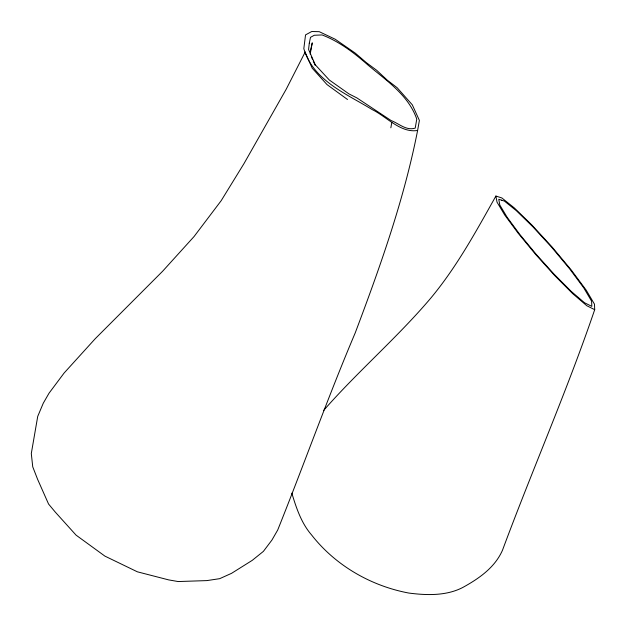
<?xml version="1.0" encoding="UTF-8"?>
<svg xmlns="http://www.w3.org/2000/svg" width="626" height="626" viewBox="0 0 626 626"><rect width="100%" height="100%" fill="white"/><g stroke="black" fill="none" stroke-linecap="round" stroke-linejoin="round"><path stroke-width="0.94" d="M417.612 130.458L419.389 120.419L412.315 104.839L397.15 87.726L387.408 80.277L376.719 70.323L366.39 62.678L355.286 53.147L335.2 39.235L319.252 31.683L311.756 31.511L305.535 34.892L303.821 48.664C313.227 80.707 346.288 93.626 372.267 109.644C386.375 116.413 400.53 133.299 417.612 130.458C403.973 199.929 380.115 266.879 355.185 332.977C327.601 397.964 303.993 464.515 277.709 530.011L271.95 540.027L263.389 551.381L252.223 560.372L231.542 573.338L219.687 578.667L206.877 580.599L178.113 581.546L168.582 579.872L137.384 571.82L104.894 556.107L76.059 535.128L55.268 512.084L48.562 504.04L37.615 479.336L32.74 466.824L31.3 453.545L37.724 416.384L43.264 403.222L49.024 393.206L64.095 373.041L95.238 338.705L162.588 271.277L194.037 236.565L221.174 200.696L243.991 163.597L286.27 89.119L305.253 51.88M390.851 127.814L391.79 122.453M310.183 54.141L312.257 42.842L310.246 51.864M323.642 410.429C357.681 371.508 397.166 337.758 430.641 298.289C456.667 267.083 476.089 231.338 495.902 196.055L501.88 197.965L514.439 208.035L532.014 225.157L552.03 246.934L571.123 269.822L586.179 290.112L594.489 304.189L594.7 309.674C566.984 390.992 532.358 469.719 502.482 550.246C494.814 567.633 478.945 578.557 462.841 587.438C446.471 595.991 426.619 595.389 408.786 593.049C370.827 585.92 335.325 565.427 311.498 534.847C301.396 523.242 296.168 507.655 291.841 493.139M594.7 309.674L586.812 305.738L572.587 293.547L554.573 275.448L535.465 254.234L518.14 233.208L504.767 215.086L497.005 202.128L495.902 196.055M347.516 99.503L326.991 84.573L312.194 68.171L305.378 52.787M311.318 56.692L312.444 59.243M313.203 60.941L315.089 65.198M309.299 43.139L308.571 49.501L315.316 64.838L329.331 80.026L348.948 93.892L356.922 97.93L391.156 120.575C399.059 123.565 406.188 130.944 415.218 128.127L416.767 119.089C408.614 95.348 386.461 80.574 368.041 65.104C354.261 52.96 339.402 41.559 322.085 34.946L314.307 35.259L310.488 37.341L309.299 43.139M501.708 200.21L498.765 199.271L499.806 205.015L507.162 217.285L519.815 234.445L536.208 254.336L554.19 274.29L571.147 291.325L584.496 302.749L591.828 306.364L591.593 301.153L583.745 287.874L569.574 268.765L551.608 247.215L532.812 226.745L516.254 210.61L504.415 201.095L501.708 200.21"/></g></svg>
